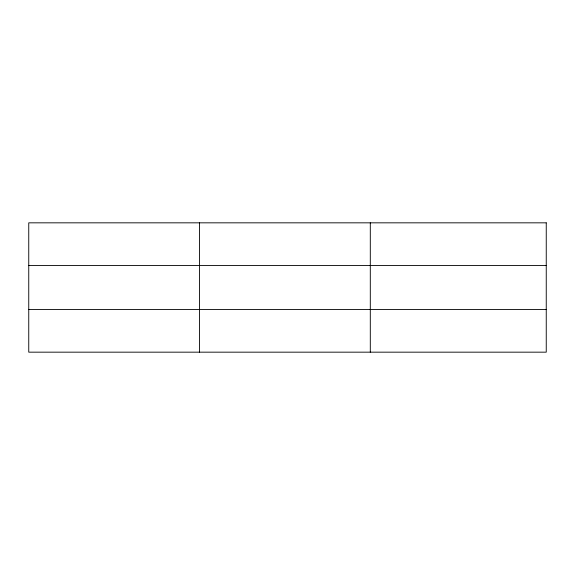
<?xml version="1.0" encoding="UTF-8"?>
<svg xmlns="http://www.w3.org/2000/svg" width="575" height="575" viewBox="0 0 575 575"><rect width="100%" height="100%" fill="white"/><g stroke="black" fill="none" stroke-linecap="round" stroke-linejoin="round"><path stroke-width="0.86" d="M199.525 222.834L199.525 352.166M370.3 222.834L370.3 352.166M28.75 265.513L546.25 265.513M28.75 309.487L546.25 309.487M546.25 222.834L546.25 352.166L28.75 352.166L28.75 222.834L546.25 222.834"/></g></svg>
